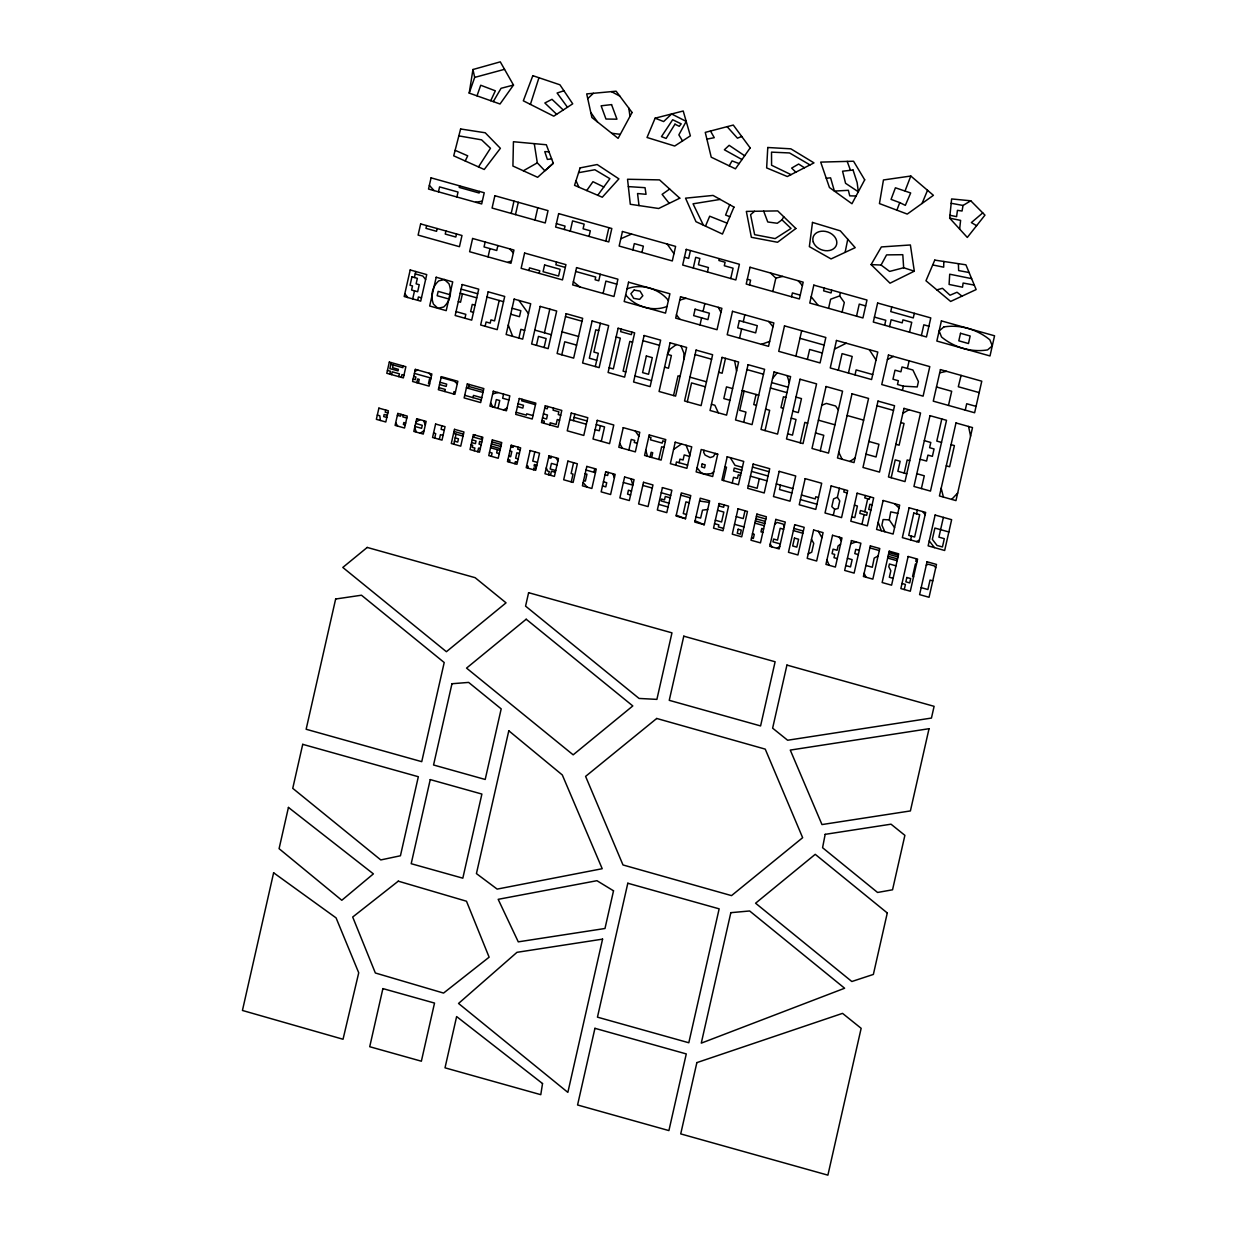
<?xml version="1.0" encoding="UTF-8"?>
<svg xmlns="http://www.w3.org/2000/svg" width="1237" height="1237" viewBox="0 0 1237 1237"><rect width="100%" height="100%" fill="white"/><g stroke="black" fill="none" stroke-linecap="round" stroke-linejoin="round"><path stroke-width="1.5" d="M943.8 261.471L943.692 267.177L932.713 264.95M949.66 218.16L951.624 198.941L970.782 200.796L984.961 215.13L967.303 237.442L949.66 218.16L960.608 220.387L959.634 229.061M469.21 93.1L472.951 69.519L500.289 61.85L513.494 85.059L500.026 104.001L469.21 93.1L474.683 77.405L472.951 69.519M970.782 200.796L963.035 205.466L962.061 211.017L957.438 210.352L956.603 216.63L949.954 215.284M894.567 527.627L889.264 519.88L890.733 511.855L897.799 513.355M845.118 252.363L847.762 239.251M391.248 362.611L389.887 368.611L398.051 370.884L398.391 369.337L392.562 367.698L393.18 364.977M389.763 374.1L390.413 371.255L387.444 370.42M380.439 420.472L379.79 415.787L377.316 415.091M391.603 374.625L392.237 371.811L399.443 373.837L398.809 376.636M414.41 277.505L415.771 271.521M426.61 225.582L425.976 228.35L436.553 231.304L437.187 228.536M385.728 410.05L385.233 412.199L387.861 412.926M412.694 298.906L414.519 290.85M438.455 191.828L439.568 186.895L458.03 192.06L456.901 196.992M417.658 300.297L418.415 296.973L421.477 297.839M403.247 365.982L402.86 367.683L390.861 364.312M401.329 377.347L401.948 374.61L403.958 375.167M400.974 414.318L400.556 416.189L397.371 415.307M403.293 414.967L402.845 416.915L406.803 418.029M445.938 230.994L445.243 234.071L455.819 237.025L456.515 233.963M459.607 185.844L459.252 187.421L479.136 193.003L479.492 191.426M416.807 382.681L417.658 378.924L419.219 379.372L418.369 383.114M462.437 293.818L460.535 302.245L458.308 301.627M444.825 391.526L445.305 389.439L438.826 387.614M434.697 438.068L435.702 433.63L433.568 433.027M464.942 318.249L465.823 314.337L456.051 311.6M441.903 425.791L441.099 429.332L444.253 430.213M439.351 439.367L440.418 434.682L443.062 435.424M485.167 241.988L484.038 246.936L496.748 250.492L497.877 245.56M453.469 393.954L453.994 391.634L455.417 392.036M488.074 256.879L489.96 248.591M453.778 444.207L456.051 434.156M468.282 388.356L469.163 384.46M485.12 326.259L486.095 321.991L490.208 323.151L490.95 319.873L494.553 320.878L499.191 300.467M511.206 213.413L513.989 201.09M472.982 397.634L473.493 395.407L481.765 397.726M515.489 214.604L518.288 202.296M477.745 451.721L478.564 448.088L480.312 448.505M534.987 220.078L537.786 207.754M494.537 407.437L496.315 399.582L499.748 400.541L497.97 408.411M528.926 270.501L529.513 267.872L539.78 270.764L539.193 273.377M503.583 394.108L502.655 398.237L508.886 399.984M491.336 456.329L492.079 453.02L489.496 452.294M518.891 338.072L520.885 329.32L524.658 330.372M497.382 449.68L496.655 452.897L499.253 453.623M522.029 399.273L521.674 400.819L535.466 404.685M509.443 462.19L509.922 460.056L507.974 459.499M513.479 445.861L513.123 447.407L510.85 446.773M536.441 345.355L538.466 336.402L546.135 338.551L544.11 347.504M556.526 261.997L555.877 264.795L565.309 267.439M564.288 229.479L565.046 226.093L556.372 223.65M518.164 447.175L517.7 449.217L520.189 449.912M514.886 463.72L515.35 461.679L517.391 462.267M544.435 332.799L549.816 309.095M570.242 231.149L572.561 220.882L584.158 224.129L583.091 228.783L590.312 230.809L589.044 236.422M527.704 468.112L528.122 466.272L526.637 465.854M534.832 451.845L532.745 461.092L537.461 462.422M543.832 423.24L544.311 421.152L541.945 420.487M533.549 469.735L533.967 467.911L536.085 468.498M547.775 406.494L547.249 408.828L544.744 408.133M561.799 354.803L564.752 341.783L576.597 345.108M549.738 424.894L550.202 422.807L556.14 424.461L557.253 419.529L559.588 420.193M553.542 408.102L553.063 410.189L558.861 411.813L558.243 414.565L560.717 415.261M551.3 456.453L550.913 458.185L548.625 457.551M548.548 474.745L549.274 471.544L547.682 471.096L546.275 467.88M550.48 475.286L551.408 471.204L555.32 472.302M605.836 241.122L608.882 227.685M600.254 274.258L598.77 280.799L595.105 279.763L595.724 277.057L575.7 271.46M573.38 420.611L574.865 414.086M603.099 293.447L605.898 281.093L616.799 284.154M600.393 323.274L593.868 352.066L598.306 353.303L595.306 366.554M573.566 462.7L571.123 473.539L573.025 474.08L571.247 481.904M632.896 249.905L634.318 243.612L643.364 246.148L641.941 252.441M621.19 329.104L620.618 331.624L631.365 334.639L631.937 332.119M600.424 425.744L599.28 430.77L595.136 429.687M593.93 472.271L594.75 468.637M601.29 441.331L604.553 426.904L596.296 424.585M608.326 472.441L607.645 475.487L605.017 474.761M628.86 450.052L631.257 439.444L634.736 440.418L634.256 442.475L637.271 443.325M690.432 250.554L688.669 258.394L684.463 257.203M650.059 456.994L651.126 452.278L652.719 452.727L651.652 457.443M693.277 268.012L695.704 257.327L699.848 258.487L698.426 264.749L708.43 267.548L707.425 271.985M658.764 459.437L661.64 446.773L663.975 447.438M673.547 395.546L678.015 375.862L680.072 376.435M700.003 324.944L701.611 317.847M703.064 311.446L704.843 303.575M719.331 258.657L718.913 260.512L725.098 262.244L724.31 265.739L733.077 268.197L730.742 278.526M687.293 401.747L691.56 382.913L705.353 386.794M675.711 465.174L676.438 461.958L687.617 465.097M679.128 462.715L679.948 459.113L683.087 459.994L684.231 454.922L689.581 456.422M685.53 518.69L690.772 495.558L681.324 492.898L676.082 516.045L685.53 518.69L676.268 515.226M704.085 450.299L703.637 452.294L705.105 455.092L710.162 457.566L713.424 456.53L715.249 453.438L717.723 454.195L712.667 476.523L696.137 471.885L701.209 449.495L717.738 454.134M725.5 358.343L722.13 373.234L718.697 372.275M749.514 284.974L750.596 280.165L747.318 279.237M739.54 338.196L741.643 328.949M743.267 321.744L744.844 314.786M704.255 524.735L709.667 500.846L700.219 498.202L694.807 522.091L704.255 524.735L695.101 520.777M723.475 480.544L726.49 467.184L724.928 466.751M744.086 391.108L739.726 410.359L745.973 412.107L743.684 422.265M724.186 504.912L723.645 507.263L718.589 505.84M772.8 291.499L775.831 278.139L770.496 272.99M732.227 483.002L733.526 477.296L737.484 478.394L738.303 474.792L740.561 475.425M756.054 394.464L753.75 404.592L756.441 405.334M791.541 296.756L792.407 292.922L800.246 295.133M745.014 510.757L743.236 518.581L736.247 516.618M765.054 430.6L769.661 410.282L765.626 409.153M759.302 478.688L757.137 488.29L748.261 485.801M795.901 356.163L801.669 330.712M807.39 359.379L809.647 349.468L822.311 353.024M824.244 288.051L823.61 290.85L831.078 292.937L831.712 290.154M780.47 485.105L779.48 489.512L791.866 492.975M828.574 308.322L830.63 299.215L839.645 295.906L840.402 292.581M800.215 442.815L804.839 422.389L807.668 423.178M838.315 370.219L842.072 353.627L852.2 356.472L848.443 373.048M820.27 450.794L823.78 435.285L815.508 432.965M856.53 316.162L859.251 304.116L865.653 305.91M855.014 374.888L856.143 369.909L872.719 374.548M833.29 515.303L834.65 509.304L831.821 506.644L833.568 498.898L837.372 497.259L839.413 488.244M844.361 489.62L843.804 492.017L847.144 492.96M884.671 325.238L885.785 320.29L874.42 317.105M891.8 306.992L890.748 311.6L913.277 317.924L914.313 313.301M889.589 326.614L891.135 319.764L902.221 322.872L902.902 319.857L911.746 322.331L909.504 332.196M861.942 524.318L864.137 514.607L859.792 513.386L860.442 510.525L867.261 512.443L866.627 515.303L864.137 514.607M864.787 511.747L867.725 498.758L864.74 497.908L865.405 495.527M869.889 496.779L869.333 499.253L867.725 498.758M902.422 390.351L903.381 386.16L917.22 386.949L918.426 381.615L912.906 370.002L902.02 366.956L900.923 371.811L895.016 370.157L892.959 379.202L898.356 380.718L897.49 384.506L903.381 386.16M907.386 368.456L909.118 360.833M921.395 335.536L923.823 324.805L928.894 326.228M891.197 477.729L895.232 459.886L900.134 461.262L897.861 471.282L906.767 473.786M904.216 473.06L907.185 459.978L909.736 460.69M921.395 488.553L924.286 475.797L916.833 473.709M910.618 539.95L911.483 536.131M916.54 513.819L917.39 510.092M941.805 418.972L936.796 441.083L941.512 442.413M904.262 589.539L905.422 584.421L902.02 583.462M948.485 405.427L951.686 391.263L936.486 386.995M916.416 558.799L915.813 561.443L916.988 561.768M965.247 410.127L966.7 403.741L976.07 406.37M943.383 517.375L938.898 537.152L944.31 538.667L942.439 546.955L937.012 545.44L932.327 539.332L934.894 528.06L948.872 531.972M842.088 312.111L844.314 302.493L839.645 295.906M961.103 375.399L958.304 386.748L979.178 392.593M474.219 450.732L474.9 448.057L472.287 447.361L472.673 445.212L471.111 444.763M530.41 104.387L538.945 77.745M477.003 95.867L480.714 85.245L495.341 90.811L490.733 100.707M896.902 210.166L899.732 202.605L891.057 199.389L895.418 187.792L910.679 192.972L905.329 205.357L899.732 202.605M905.082 190.869L910.803 176.025L933.409 195.322L907.247 214.078L879.445 203.579L883.45 179.968L910.803 176.025M729.706 204.724L725.593 215.037L729.861 216.722M655.115 118.18L647.028 137.493L674.691 146.028L690.37 135.854L683.211 111.005L655.115 118.18L663.65 121.551L671.629 113.974L686.21 121.396L678.85 134.864L682.53 140.941M922.044 203.471L927.534 190.312M705.492 226.139L709.682 216.212L727.109 223.155M465.22 160.98L467.71 155.816L455.123 150.311M871.095 264.594L881.069 265.043L886.573 254.884L902.794 254.698L903.659 267.749L914.313 271.181L910.386 244.972L881.378 246.936L871.095 264.594L890.021 283.196L914.313 271.181M763.677 211.14L767.76 221.98L777.3 223.263L782 219.846L783.748 216.769M729.212 165.835L732.026 160.903L739.138 163.593M493.285 101.604L501.062 88.306L513.494 85.059M478.503 166.918L490.47 148.27L481.58 139.843L458.834 135.884M586.725 190.56L592.956 181.7L603.826 186.988M597.749 195.291L609.887 178.685L594.873 169.747L578.576 172.685M772.584 378.398L777.207 372.832M951.701 499.392L957.685 493.006M587.745 98.62L593.373 93.285M553.264 163.207L537.647 177.308L512.922 166.036L513.432 141.729L546.337 144.76L553.326 163.377L544.868 170.783L537.306 162.836L534.276 143.647M673.562 449.464L681.51 443.975M982.75 212.903L971.37 222.583L976.596 225.706M754.57 211.28L750.581 214.666L754.632 234.659L775.151 238.602L791.031 228.428L782 219.846M475.209 435.13L472.874 436.939L482.337 439.583L481.379 436.862M713.749 471.73L711.29 473.632L704.394 474.204L700.714 472.302L697.065 467.772M774.733 524.225L777.13 522.431L783.237 524.148L784.181 526.869M676.345 344.566L670.145 349.081L667.47 354.385L671.382 355.483L668.49 368.239L664.578 367.142M669.665 189.045L662.12 194.364L669.232 203.347M840.572 544.187L838.083 545.919L837.093 550.279L833.073 549.151L832.053 553.666L834.728 554.423L833.985 557.686L837.294 558.614M777.006 548.3L779.758 546.398M420.209 433.213L424.044 430.662M849.881 461.447L855.061 458.03M902.886 413.266L908.948 409.756M523.359 170.783L537.306 162.836M415.957 422.003L420.054 419.668M887.408 359.596L893.392 356.411M878.084 556.047L874.203 558.073L872.301 567.257L865.9 565.464M916.524 541.605L919.369 540.152M503.459 409.942L507.046 408.133M834.511 349.097L846.263 343.206M808.209 553.898L811.735 552.197L813.745 543.321L811.487 539.425M620.804 238.772L631.566 234.056M926.281 565.139L928.353 564.242L934.352 565.928L935.729 567.783M821.785 405.257L826.393 403.417L835.624 406.014L838.33 409.895M507.804 262.414L511.5 260.945M741.736 136.487L737.453 138.173L727.124 126.669M414.905 371.193L417.859 370.079M761.451 344.334L769.661 341.397M850.7 543.785L856.159 541.914M563.933 90.765L557.098 93.022L567.458 107.232M679.762 300.112L686.009 298.287M627.035 288.87C641.168 283.165 659.012 288.654 668.382 300.452M667.037 306.436C652.889 312.126 635.06 306.652 625.69 294.839M936.842 289.875L942.486 288.298L950.016 295.226L957.036 292.241L961.999 296.153M474.683 77.405L504.541 69.318M903.659 267.749L889.619 271.413L881.069 265.043M775.831 278.139L782.665 276.408M492.682 393.892L498.016 392.546M834.65 509.304L838.052 508.515L839.768 500.939L837.372 497.259M939.687 372.832L946.552 371.316M706.884 139.147L714.275 137.678L710.486 131.029M475.688 202.265L482.322 201.152M720.212 199.42L693.045 203.811L703.389 225.165M707.719 509.474L702.508 510.154L700.637 518.087L695.952 517.004M551.656 158.908L547.372 159.418L544.775 151.61L548.996 151.826M826.254 178.236L830.584 177.834L834.403 191.086L848.366 190.312L849.742 195.863L856.081 195.987M889.264 519.88L883.11 519.54L881.904 525.184L884.842 531.74M628.35 186.601L645.049 187.699L646.039 194.302L637.55 193.529L639.003 205.558M611.712 133.256L620.294 134.323M699.57 501.047L709.311 502.423M951.176 203.27L963.035 205.466M974.308 285.098L963.113 283.041L962.525 287.2L949.088 284.448L949.707 274.212L971.633 278.634M969.112 272.527L958.644 270.563L958.397 263.682M732.598 388.573L726.49 386.872L723.831 398.577L729.938 400.293M799.952 338.304L824.105 345.077M415.23 273.903L422.807 276.037L425.636 279.469M565.479 316.579L582.024 321.218M461.138 289.118L477.683 293.757M695.07 354.586L711.6 359.225M876.956 405.767L893.485 410.406M746.947 369.585L763.492 374.223M486.991 297.035L503.521 301.673M642.931 340.685L659.476 345.324M598.723 330.619L595.77 329.8L589.338 358.204L596.729 360.276M460.21 293.2L476.755 297.839M616.134 336.974L620.309 338.149L613.336 368.92L609.161 367.745M512.087 308.245L520.839 310.688L519.478 316.687L510.726 314.229M632.555 342.139L629.834 341.381L623.092 371.162L625.814 371.92M771.641 382.589L788.185 387.227M449.835 294.653L438.161 291.375L437.171 295.72L448.845 298.998M900.783 422.544L904.031 423.456L899.113 445.196L895.866 444.284M475.085 305.199L472.271 304.41L470.648 311.569L473.462 312.358M770.419 388.001L786.948 392.639M795.994 397.077L801.483 398.608L798.298 412.617L792.824 411.086M562.015 331.841L578.56 336.464M785.866 397.464L783.423 396.783L780.964 407.653L783.392 408.334M847.113 415.493L863.642 420.132M951.052 444.655L954.407 445.598L949.614 466.766L946.259 465.823M534.786 330.078L551.315 334.717M924.317 440.65L930.796 442.475L929.606 447.701L934.059 448.954L932.389 456.345L927.936 455.108L926.59 461.061L920.112 459.252M742.185 390.583L758.729 395.206M689.952 377.161L706.482 381.8M818.399 420.178L834.944 424.817M791.232 418.152L796.025 419.498L792.484 435.146L787.675 433.8M868.869 441.454L878.935 444.269L876.059 456.963L865.993 454.149M634.937 376.002L651.482 380.64M711.445 404.298L714.878 405.257L718.31 412.802M441.114 377.532L454.35 381.243L457.273 383.795M468.715 386.439L483.389 390.536M648.776 436.908L650.971 437.527L650.461 439.815L662.228 443.109L662.754 440.836L665.32 441.547M752.498 467.091L769.043 471.73M574.123 417.348L587.065 420.967M414.41 373.404L430.94 378.043M466.411 387.83L482.956 392.454M518.087 403.788L523.467 405.288L522.834 408.086L517.453 406.571M430.615 379.496L429.471 379.187L428.481 383.547L429.626 383.857M440.032 382.264L446.696 384.135L446.17 386.423L439.522 384.552M742.386 467.354L734.964 465.267L730.294 457.644M569.778 419.606L586.323 424.245M413.746 376.357L415.895 376.96L415.292 379.651L413.127 379.048M872.085 504.897L869.889 504.279L868.714 509.412L870.91 510.031M751.524 471.39L768.069 476.029M543.43 413.885L547.465 415.013L546.568 419.018L542.533 417.89M741.752 470.153L734.252 468.05L733.587 470.972L741.087 473.075M464.725 395.314L481.255 399.953M750.442 476.199L766.971 480.837M854.427 505.175L857.411 506.01L854.782 517.623L851.798 516.788M532.992 415.586L526.699 413.823L526.39 415.153L516.154 412.292M776.31 483.945L792.855 488.584M818.477 497.506L815.755 496.748L815.26 498.913L801.452 495.032M800.416 499.593L816.946 504.217M888.908 552.599L898.356 555.258M491.862 441.841L501.325 444.5M869.874 547.898L879.321 550.558M454.025 431.466L463.473 434.11M680.798 495.187L690.246 497.831M756.425 516.324L765.873 518.983M642.807 485.414L652.27 488.058M888.537 554.269L897.985 556.928M585.982 470.045L595.445 472.689M793.876 528.415L803.339 531.06M491.414 443.882L500.861 446.526M453.562 433.46L463.009 436.12M387.305 415.354L384.15 414.472L383.671 416.575L386.841 417.457M415.632 423.441L422.281 425.312L421.585 428.327L415.524 426.626L415.153 425.528M481.781 442.011L479.662 441.408L479.044 444.145L481.162 444.732M755.869 518.782L765.316 521.426M888.089 556.263L897.536 558.908M472.209 439.877L476.029 440.96L475.425 443.65L471.606 442.568M661.254 492.759L670.701 495.403M916.416 564.304L915.395 564.01L912.566 576.442L913.602 576.736M519.385 453.5L516.88 452.788L515.659 458.216L518.148 458.927M623.371 482.492L632.818 485.136L631.025 478.796M509.922 450.917L511.824 451.443L510.634 456.7L508.732 456.175M490.919 446.016L500.367 448.675M793.381 530.611L802.844 533.255M556.99 464.957L551.424 463.396L550.156 468.978L555.722 470.539M717.584 510.309L723.846 512.072L721.588 521.983L715.326 520.236M755.374 520.916L764.822 523.576M887.671 558.073L897.119 560.717M405.674 423.054L403.834 422.528L403.386 424.507L405.226 425.018M859.267 550.341L855.741 549.352L854.782 553.604L858.308 554.593M585.163 473.694L586.957 474.188L585.395 481.1L583.601 480.59M689.133 502.763L685.917 501.851L683.257 513.571L686.489 514.484M783.639 529.235L780.191 528.276L777.516 540.136L773.604 539.038L772.955 541.883L780.315 543.94M670.145 497.831L665.274 496.454L664.501 499.872L661.501 499.037L661.068 500.923L668.939 503.181M455.216 437.883L458.463 438.795L457.721 442.088L454.458 441.176M490.532 447.763L499.98 450.407M754.879 523.112L764.327 525.756M603.424 481.796L606.733 482.708L605.79 486.868L602.481 485.94M631.488 491.058L628.442 490.208L627.546 494.12L630.592 494.97M536.827 465.205L534.399 464.524L534.075 465.962L536.502 466.643M895.959 565.835L889.418 563.995L888.784 566.747L890.826 570.752L889.341 577.262L893.129 578.313M763.616 528.941L761.776 528.431L760.987 531.864L762.827 532.374M734.515 524.302L743.963 526.947M932.76 580.849L930.038 580.091L927.889 589.523L921.178 587.652M658.625 504.356L668.073 507M847.422 558.304L852.138 559.634L850.499 566.886L845.768 565.556M752.452 533.812L754.276 534.322L753.333 538.482L751.508 537.971M714.553 523.668L718.836 524.875L718.372 526.931L723.537 528.369M791.015 174.633L771.579 165.248L771.517 152.136L789.546 152.955L810.019 164.923M611.434 91.631L619.783 96.084M741.984 159.542L724.372 149.785L729.15 145.317L744.659 155.754M804.467 167.753L798.638 164.057L791.649 168.093L795.839 172.175M573.365 281.742L579.89 286.953M563.222 109.985L551.996 99.316L544.852 102.98L556.65 114.268M894.537 503.691L899.021 507.99M429.069 373.218L431.466 375.739M509.706 248.869L513.309 252.936M429.378 185.318L434.048 190.591M583.153 482.569L587.142 487.146M798.205 280.753L802.411 285.592M768.687 321.465L772.986 326.723M811.194 296.756L818.167 305.4M404.824 293.726L407.793 297.529M676.438 314.801L679.948 319.332M929.25 540.894L934.414 547.62M922.787 511.608L925.137 514.7M518.952 300.452L528.462 313.626M667.13 244.014L673.964 253.678M590.76 112.428L597.486 121.953M635.292 431.017L638.88 436.244M869.302 349.669L876.012 359.982M490.625 402.968L492.975 407.004M770.249 544.033L771.873 546.862M395.701 422.683L397.649 426.1M818.353 531.307L821.925 537.708M619.66 443.387L622.381 448.242M686.071 445.258L689.921 454.969M839.351 537.198L841.315 540.847M718.31 307.348L720.97 312.342M556.186 457.829L557.872 461.061M838.779 452.263L842.103 459.267M864.137 573.241L865.993 577.215M576.025 180.679L578.87 187.189M826.934 559.974L829.177 565.309M680.968 345.865L683.875 353.133L684.046 358.885M508.283 325.053L512.644 336.325M414.673 427.693L416.39 432.13M878.193 522.277L881.362 530.75M423.672 420.688L425.312 425.08M847.206 161.398L850.468 170.319M612.887 473.725L614.372 477.884M787.134 375.615L789.268 382.465M645.776 450.16L647.461 456.267M941.187 488.213L943.398 497.073M968.556 426.471L970.581 436.12M734.623 360.895L736.572 371.023M628.798 108.114L629.989 116.371M767.775 147.497L766.646 167.907L787.32 176.535L813.992 162.882L790.845 148.827L767.775 147.497M812.493 222.428L809.354 246.627L831.063 258.935L855.2 247.647L840.325 230.855L812.493 222.428M542.533 1083.55L540.785 1094.683L445.011 1067.825L456.623 1016.567L542.533 1083.55M825.172 834.341L822.574 847.716L877.574 892.465L892.542 889.79L904.881 835.346L891.027 824.182L825.172 834.341M273.624 872.781L242.437 1010.459L343.036 1039.25L358.73 972.792L336.077 917.885L273.624 872.781M288.437 807.421L279.083 848.675L341.799 900.273L373.388 873.879L288.437 807.421M302.725 744.334L292.752 788.34L380.78 859.931L400.432 855.772L418.338 776.728L302.725 744.334M335.644 599.017L306.142 729.258L421.74 761.667L444.207 662.522L361.467 595.213L335.644 599.017M378.893 408.133L376.357 419.328L385.805 421.987L388.341 410.777L378.893 408.133M389.33 362.07L386.794 373.28L403.339 377.904L405.875 366.709L389.33 362.07M410.205 269.96L404.19 296.509L420.719 301.148L426.734 274.599L410.205 269.96M420.642 223.912L418.106 235.107L459.453 246.689L461.989 235.494L420.642 223.912M431.064 177.85L428.528 189.045L481.688 203.95L484.224 192.756L431.064 177.85M411.952 276.825L410.05 285.237L412.509 285.933L411.581 290.03L417.642 291.731L419.235 284.711L416.111 283.83L417.364 278.34L411.952 276.825M397.804 413.436L395.098 425.373L404.545 428.017L407.251 416.08L397.804 413.436M415.323 369.368L412.57 381.491L429.115 386.13L431.868 373.991L415.323 369.368M436.197 277.243L429.672 306.003L446.217 310.642L452.727 281.881L436.197 277.243M416.699 418.724L413.823 431.419L423.27 434.063L426.147 421.384L416.699 418.724M441.315 376.651L438.346 389.717L454.891 394.34L457.845 381.29L441.315 376.651M462.174 284.525L455.17 315.512L471.699 320.136L478.719 289.164L462.174 284.525M472.611 238.478L469.612 251.714L510.958 263.295L513.958 250.06L472.611 238.478M435.594 424.028L432.563 437.465L442.011 440.109L445.057 426.672L435.594 424.028M494.862 195.724L492.079 208.048L545.239 222.954L548.022 210.63L494.862 195.724M454.505 429.332L451.289 443.511L460.736 446.155L463.952 431.976L454.505 429.332M467.308 383.934L464.122 397.927L480.667 402.566L483.837 388.573L467.308 383.934M488.167 291.824L480.652 325.006L497.197 329.645L504.711 296.447L488.167 291.824M473.4 434.62L470.029 449.557L479.477 452.201L482.847 437.279L473.4 434.62M493.285 391.217L489.914 406.153L506.443 410.777L509.83 395.855L493.285 391.217M514.159 299.107L506.134 334.5L522.679 339.139L530.704 303.745L514.159 299.107M524.596 253.044L521.133 268.321L562.479 279.902L565.943 264.641L524.596 253.044M492.311 439.924L488.754 455.603L498.202 458.247L501.758 442.568L492.311 439.924M544.605 264.965L543.074 271.707L558.583 276.052L560.114 269.31L544.605 264.965M382.898 988.595L369.724 1046.718L421.369 1061.207L434.527 1003.068L382.898 988.595M430.244 779.588L411.194 863.704L462.824 878.177L481.889 794.061L430.244 779.588M451.969 683.736L433.553 764.992L485.198 779.465L501.186 708.878L468.637 682.407L451.969 683.736M558.66 213.614L555.614 227.051L608.774 241.942L611.82 228.505L558.66 213.614M519.277 398.5L515.69 414.364L532.219 419.003L535.822 403.138L519.277 398.5M540.152 306.389L531.632 343.994L548.161 348.633L556.681 311.028L540.152 306.389M511.206 445.227L507.479 461.648L516.942 464.292L520.653 447.871L511.206 445.227M530.101 450.515L526.22 467.694L535.667 470.338L539.564 453.175L530.101 450.515M545.27 405.782L541.466 422.575L557.995 427.213L561.799 410.421L545.27 405.782M566.144 313.672L557.114 353.504L573.659 358.127L582.673 318.311L566.144 313.672M576.566 267.609L572.654 284.912L614 296.509L617.912 279.206L576.566 267.609M549.012 455.819L544.945 473.74L554.408 476.384L558.459 458.463L549.012 455.819M528.616 592.678L525.57 606.13L639.065 698.441L656.893 699.384L671.969 632.849L528.616 592.678M571.262 413.065L567.242 430.801L583.787 435.439L587.791 417.704L571.262 413.065M592.121 320.955L582.596 362.998L599.141 367.636L608.666 325.594L592.121 320.955M567.907 461.107L563.685 479.77L573.133 482.43L577.354 463.767L567.907 461.107M508.794 730.773L476.431 873.6L497.166 889.109L602.203 868.714L562.309 774.965L508.794 730.773M622.443 231.489L619.149 246.055L672.309 260.945L675.603 246.395L622.443 231.489M586.817 466.411L582.411 485.816L591.858 488.476L596.265 469.055L586.817 466.411M597.239 420.348L593.018 439.011L609.563 443.65L613.784 424.987L597.239 420.348M618.113 328.238L608.094 372.492L624.623 377.13L634.658 332.877L618.113 328.238M628.551 282.191L624.175 301.519L665.521 313.116L669.897 293.772L628.551 282.191M605.713 471.714L601.151 491.862L610.599 494.522L615.16 474.359L605.713 471.714M623.232 427.646L618.794 447.237L635.339 451.876L639.776 432.27L623.232 427.646M644.106 335.521L633.576 381.986L650.121 386.624L660.651 340.16L644.106 335.521M646.348 355.978L642.575 372.6L648.544 374.27L652.301 357.648L646.348 355.978M624.608 477.003L619.876 497.908L629.324 500.552L634.071 479.662L624.608 477.003M686.241 249.379L682.685 265.043L735.845 279.949L739.401 264.27L686.241 249.379M649.224 434.929L644.57 455.448L661.115 460.087L665.769 439.568L649.224 434.929M670.098 342.804L659.074 391.48L675.603 396.118L686.628 347.442L670.098 342.804M680.536 296.756L675.68 318.125L717.027 329.722L721.882 308.338L680.536 296.756M643.518 482.306L638.617 503.954L648.064 506.598L652.966 484.95L643.518 482.306M695.101 309.204L693.648 315.621L707.935 319.625L709.389 313.208L695.101 309.204M662.413 487.61L657.342 510L666.789 512.644L671.861 490.254L662.413 487.61M675.216 442.212L670.346 463.674L686.891 468.313L691.746 446.851L675.216 442.212M696.091 350.102L684.556 400.989L701.101 405.612L712.62 354.725L696.091 350.102M722.068 357.385L710.038 410.483L726.583 415.122L738.613 362.024L722.068 357.385M732.505 311.322L727.201 334.732L768.548 346.329L773.852 322.919L732.505 311.322M702.152 463.983L701.503 466.89L704.549 467.864L705.229 464.849L702.152 463.983M750.024 267.254L746.22 284.046L799.38 298.952L803.184 282.16L750.024 267.254M739.324 320.63L737.7 327.836L755.668 332.877L757.291 325.671L739.324 320.63M602.574 939.13L567.86 1092.379L458.54 1003.454L516.989 952.32L602.574 939.13M613.521 890.81L604.986 928.492L518.272 941.852L498.171 899.33L596.945 880.698L613.521 890.81M594.935 1028.318L577.571 1104.981L668.908 1130.587L686.272 1053.924L594.935 1028.318M627.808 883.233L597.456 1017.154L688.808 1042.76L719.145 908.839L627.808 883.233M683.783 636.174L669.248 700.328L760.585 725.933L775.12 661.764L683.783 636.174M727.186 456.778L721.913 480.111L738.443 484.749L743.731 461.416L727.186 456.778M748.06 364.668L735.536 419.977L752.065 424.616L764.605 369.306L748.06 364.668M719.114 503.505L713.533 528.137L722.996 530.781L728.578 506.149L719.114 503.505M738.025 508.794L732.273 534.183L741.721 536.827L747.473 511.453L738.025 508.794M738.164 529.235L737.252 533.302L740.36 534.168L741.272 530.101L738.164 529.235M753.178 464.061L747.689 488.321L764.219 492.96L769.723 468.699L753.178 464.061M774.053 371.95L761.018 429.471L777.563 434.11L790.598 376.589L774.053 371.95M784.49 325.888L778.722 351.339L820.069 362.936L825.837 337.485L784.49 325.888M756.92 514.097L750.998 540.229L760.461 542.873L766.368 516.741L756.92 514.097M813.822 285.128L809.771 303.05L862.931 317.955L866.982 300.034L813.822 285.128M779.171 471.343L773.465 496.547L790.01 501.186L795.716 475.982L779.171 471.343M800.045 379.233L786.5 438.965L803.045 443.604L816.575 383.872L800.045 379.233M775.831 519.401L769.739 546.275L779.186 548.919L785.279 522.045L775.831 519.401M794.726 524.689L788.464 552.305L797.927 554.965L804.174 527.333L794.726 524.689M805.163 478.642L799.241 504.758L815.786 509.397L821.693 483.265L805.163 478.642M826.038 386.516L811.998 448.474L828.527 453.113L842.567 391.155L826.038 386.516M836.459 340.469L830.243 367.946L871.59 379.543L877.806 352.05L836.459 340.469M794.479 538.08L792.685 545.981L796.814 547.141L798.607 539.239L794.479 538.08M813.621 529.993L807.204 558.351L816.652 561.01L823.084 532.637L813.621 529.993M696.864 1062.614L680.721 1133.896L827.893 1175.15L861.153 1028.318L842.536 1013.366L696.864 1062.614M730.835 912.674L701.271 1043.147L844.624 988.239L749.637 910.973L730.835 912.674M786.933 665.073L772.63 728.176L787.629 740.236L931.446 718.063L934.105 706.327L786.933 665.073M831.156 485.925L825.017 512.984L841.562 517.623L847.685 490.548L831.156 485.925M852.015 393.799L837.48 457.968L854.025 462.607L868.56 398.438L852.015 393.799M877.621 303.019L873.307 322.053L926.467 336.959L930.781 317.909L877.621 303.019M832.532 535.281L825.929 564.397L835.377 567.056L841.98 537.94L832.532 535.281M857.133 493.207L850.793 521.194L867.338 525.833L873.678 497.846L857.133 493.207M878.007 401.097L862.978 467.462L879.507 472.101L894.552 405.721L878.007 401.097M888.444 355.034L881.749 384.552L923.096 396.149L929.791 366.616L888.444 355.034M851.427 540.584L844.67 570.443L854.118 573.102L860.875 543.229L851.427 540.584M870.338 545.888L863.395 576.488L872.843 579.132L879.785 548.532L870.338 545.888M883.125 500.49L876.569 529.421L893.114 534.044L899.67 505.129L883.125 500.49M904 408.38L888.46 476.956L905.005 481.595L920.544 413.003L904 408.38M889.233 551.176L882.136 582.534L891.583 585.178L898.681 553.836L889.233 551.176M941.403 320.893L936.842 341.056L990.002 355.947L994.563 335.799L941.403 320.893M909.118 507.773L902.361 537.631L918.89 542.27L925.663 512.412L909.118 507.773M929.992 415.663L913.942 486.466L930.487 491.089L946.521 420.302L929.992 415.663M940.429 369.6L933.27 401.159L974.617 412.756L981.776 381.197L940.429 369.6M913.803 513.046L908.747 535.374L914.622 537.013L919.679 514.7L913.803 513.046M908.128 556.48L900.861 588.58L910.308 591.224L917.591 559.124L908.128 556.48M960.515 333.294L958.814 340.824L968.463 343.53L970.164 336L960.515 333.294M906.845 577.493L905.855 581.838L909.721 582.921L910.695 578.576L906.845 577.493M935.11 515.056L928.137 545.857L944.666 550.48L951.64 519.695L935.11 515.056M955.985 422.946L939.44 495.96L955.969 500.598L972.514 427.585L955.985 422.946M927.039 561.784L919.601 594.626L929.049 597.27L936.486 564.428L927.039 561.784M887.285 912.968L873.368 974.431L851.829 981.513L755.575 903.211L815.229 854.334L887.285 912.968M929.033 728.701L910.401 810.931L821.971 824.569L790.273 750.086L929.033 728.701M460.612 128.973L453.716 155.831L484.239 169.484L500.382 148.316L485.229 132.776L460.612 128.973M580.122 167.892L574.54 185.334L602.28 197.224L618.902 178.87L597.177 164.536L580.122 167.892M532.822 75.673L523.328 100.816L553.743 116.17L572.716 103.815L559.928 84.796L532.822 75.673M934.77 260.11L925.972 280.768L950.634 301.441L976.148 289.566L965.911 264.811L934.77 260.11M733.958 207.089L722.454 234.056L695.983 221.701L685.545 198.167L713.053 195.431L733.958 207.089M864.694 179.829L851.953 203.734L829.439 187.514L820.703 162.109L853.545 161.227L864.694 179.829M632.076 112.49L618.113 138.358L591.874 117.484L586.709 93.904L616.119 91.198L632.076 112.49M674.969 124.179L666.125 138.451L661.47 136.627L672.665 119.742L681.216 123.855L679.237 126.313L674.969 124.179M750.179 147.914L735.443 168.835L711.229 157.192L705.26 132.39L733.294 125.061L750.179 147.914M634.086 290.092L630.901 293.71L633.669 298.349L639.637 299.369L642.838 295.751L640.055 291.112L634.086 290.092M943.831 326.939L939.13 330.975L941.543 337.005C954.129 347.458 971.37 352.56 987.574 349.916L992.29 345.881L989.863 339.835C977.276 329.398 960.036 324.295 943.831 326.939M367.219 547.434L342.804 567.443L446.402 651.713L506.041 602.836L475.116 577.679L367.219 547.434M526.189 619.227L466.55 668.104L573.164 754.833L632.803 705.94L526.189 619.227M656.723 718.465L585.596 776.388L623 864.957L731.515 895.619L802.643 837.696L765.239 749.127L656.723 718.465M398.283 881.161L352.7 917.034L375.352 972.993L443.557 993.079L489.125 957.191L466.488 901.232L398.283 881.161M795.87 228.505L777.532 242.266L751.369 237.303L746.344 211.403L777.717 210.909L795.87 228.505M679.778 198.198L658.672 208.496L630.298 204.275L627.546 179.257L659.537 179.891L679.778 198.198M444.454 279.562L438.733 280.876A33.492 25.652 19.8 0 0 433.46 304.147L437.944 308.322L443.681 307.008A33.492 25.652 19.8 0 0 448.954 283.737L444.454 279.562M611.542 104.604L601.136 105.81L605.96 119.03L616.954 119.185L611.542 104.604M853.066 170.041L842.567 171.201L845.551 183.292L858.323 191.781L857.148 182.674L853.066 170.041M813.25 241.911A12.308 9.432 19.8 0 0 833.382 248.915A12.308 9.432 19.8 0 0 827.862 232.03A12.308 9.432 19.8 0 0 813.25 241.911"/></g></svg>
